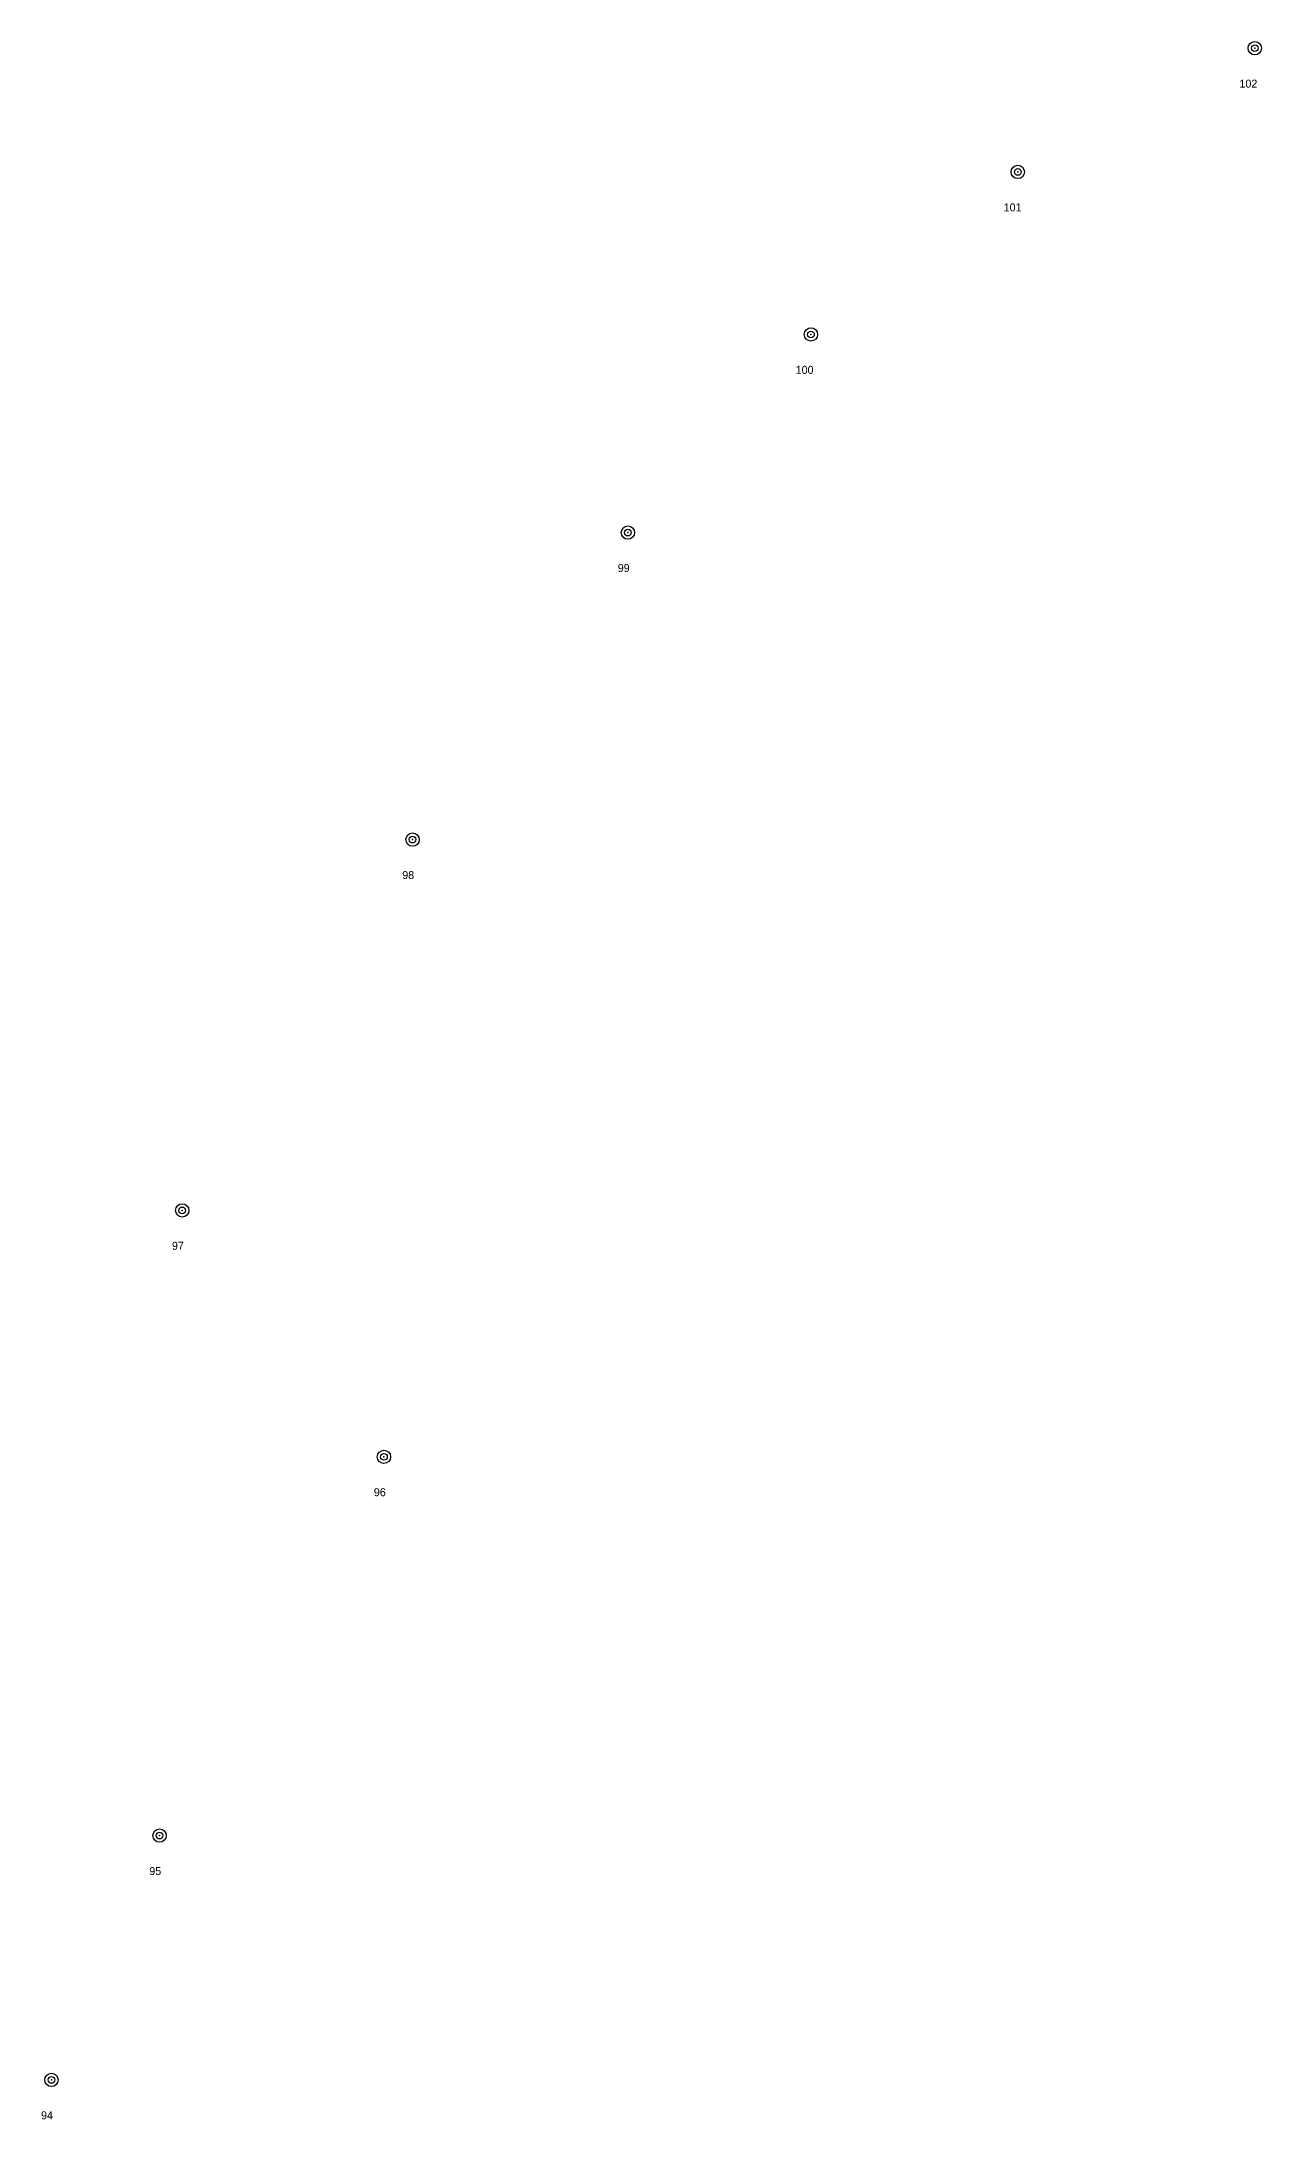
# Model space of a CAD drawing. Extents: x -1 to 151815, y -1 to 243817.
# Drawn here: x 151397.8 to 151443.5, y 243643.3 to 243721.2 of the extents above; entities that cross this region are included whole.
import ezdxf
from ezdxf.enums import TextEntityAlignment as Align

# ---------------------------------------------------------------- set-up
doc = ezdxf.new("R2010")
doc.units = 0
doc.header["$PDSIZE"] = 0.4
doc.layers.add('C1610_0', color=7, linetype='Continuous')
doc.styles.add('HEBTXT', font='HEBTXT')

# ---------------------------------------------------------------- blocks, each defined once
blk = doc.blocks.new('C1610')
for radius in [1, 0.5]:
    blk.add_circle((0, 0, 1), radius)
at = {"color": 255}
blk.add_point((0, 0), dxfattribs=at)
at = {"style": 'HEBTXT'}
blk.add_attdef('POINT_NAME', text='', height=1.2, dxfattribs=at).set_placement((0, 1.5), align=Align.BOTTOM_CENTER)
blk.add_attdef('MARK_DESC', text='', height=1.2, dxfattribs=at).set_placement((0.03, -1.73), align=Align.TOP_CENTER)
at = {"style": 'HEBTXT', "flags": 1}
for tag, p in [('CLASS', (0, -5.76)), ('MARK', (0, -4.26)), ('SOURCE', (0, -7.26)), ('TOPO', (0, -8.76)), ('COMMENT', (0, -11.76)), ('HEIGHT', (0, -10.26))]:
    blk.add_attdef(tag, text='', height=1, dxfattribs=at).set_placement(p, align=Align.MIDDLE)

msp = doc.modelspace()

# ---------------------------------------------------------------- block references
at = {"layer": 'C1610_0'}
ref = msp.add_blockref('C1610', (151443.28, 243721), dxfattribs=dict(at, xscale=0.25, yscale=0.25, zscale=0.25))
ref.add_attrib('POINT_NAME', '102', dxfattribs={"layer": '0', "height": 0.3, "style": 'HEBTXT'}).set_placement((151443.042, 243719.433), align=Align.BOTTOM_CENTER)
ref = msp.add_blockref('C1610', (151434.4, 243716.36), dxfattribs=dict(at, xscale=0.25, yscale=0.25, zscale=0.25))
ref.add_attrib('POINT_NAME', '101', dxfattribs={"layer": '0', "height": 0.3, "style": 'HEBTXT'}).set_placement((151434.205, 243714.793), align=Align.BOTTOM_CENTER)
ref = msp.add_blockref('C1610', (151426.65, 243710.27), dxfattribs=dict(at, xscale=0.25, yscale=0.25, zscale=0.25))
ref.add_attrib('POINT_NAME', '100', dxfattribs={"layer": '0', "height": 0.3, "style": 'HEBTXT'}).set_placement((151426.412, 243708.703), align=Align.BOTTOM_CENTER)
ref = msp.add_blockref('C1610', (151419.79, 243702.84), dxfattribs=dict(at, xscale=0.25, yscale=0.25, zscale=0.25))
ref.add_attrib('POINT_NAME', '99', dxfattribs={"layer": '0', "height": 0.3, "style": 'HEBTXT'}).set_placement((151419.633, 243701.273), align=Align.BOTTOM_CENTER)
ref = msp.add_blockref('C1610', (151411.72, 243691.33), dxfattribs=dict(at, xscale=0.25, yscale=0.25, zscale=0.25))
ref.add_attrib('POINT_NAME', '98', dxfattribs={"layer": '0', "height": 0.3, "style": 'HEBTXT'}).set_placement((151411.558, 243689.763), align=Align.BOTTOM_CENTER)
ref = msp.add_blockref('C1610', (151403.09, 243677.43), dxfattribs=dict(at, xscale=0.25, yscale=0.25, zscale=0.25))
ref.add_attrib('POINT_NAME', '97', dxfattribs={"layer": '0', "height": 0.3, "style": 'HEBTXT'}).set_placement((151402.928, 243675.863), align=Align.BOTTOM_CENTER)
ref = msp.add_blockref('C1610', (151410.65, 243668.19), dxfattribs=dict(at, xscale=0.25, yscale=0.25, zscale=0.25))
ref.add_attrib('POINT_NAME', '96', dxfattribs={"layer": '0', "height": 0.3, "style": 'HEBTXT'}).set_placement((151410.493, 243666.623), align=Align.BOTTOM_CENTER)
ref = msp.add_blockref('C1610', (151402.24, 243653.99), dxfattribs=dict(at, xscale=0.25, yscale=0.25, zscale=0.25))
ref.add_attrib('POINT_NAME', '95', dxfattribs={"layer": '0', "height": 0.3, "style": 'HEBTXT'}).set_placement((151402.078, 243652.423), align=Align.BOTTOM_CENTER)
ref = msp.add_blockref('C1610', (151398.19, 243644.83), dxfattribs=dict(at, xscale=0.25, yscale=0.25, zscale=0.25))
ref.add_attrib('POINT_NAME', '94', dxfattribs={"layer": '0', "height": 0.3, "style": 'HEBTXT'}).set_placement((151398.023, 243643.263), align=Align.BOTTOM_CENTER)

doc.saveas('drawing.dxf')
